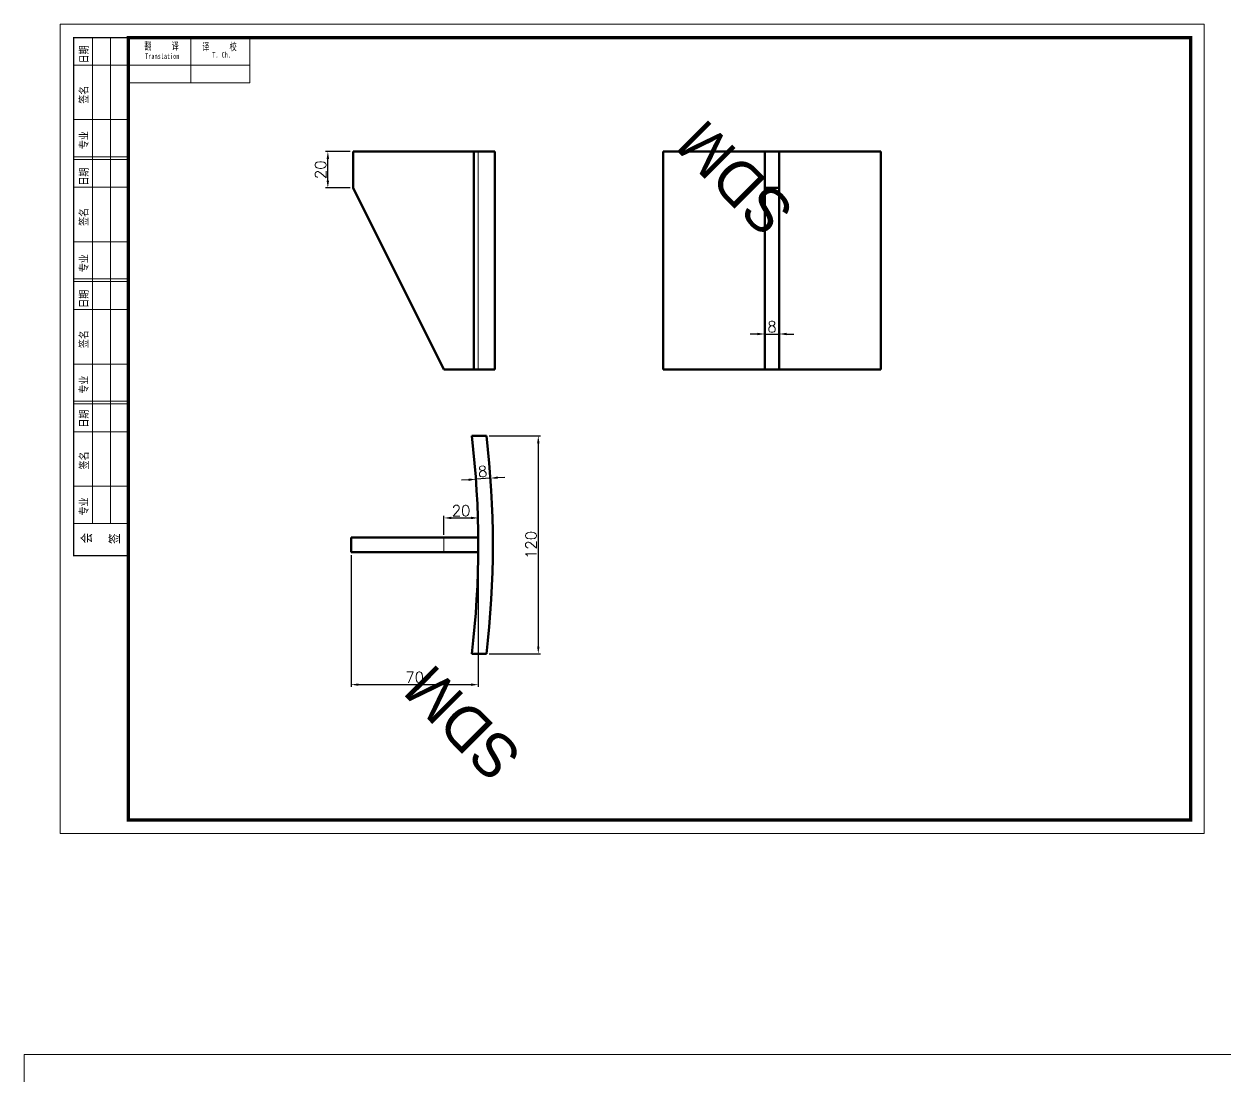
# Model space of a CAD drawing. Header units: millimetres. Extents: x -111403 to -40877, y -22 to 26358.
# Drawn here: x -55051 to -54390, y 1476 to 2056 of the extents above; entities that cross this region are included whole.
import ezdxf

# ---------------------------------------------------------------- set-up
doc = ezdxf.new("R2010")
doc.units = ezdxf.units.MM
doc.header["$PDMODE"] = 34
doc.header["$PDSIZE"] = -6
doc.linetypes.add('ACAD_ISO02W100', pattern=[11, 8, -3])
doc.layers.add('SDMDI', color=253, linetype='Continuous')
for name, color, linetype, lineweight in [('TK', 7, 'Continuous', 20), ('标注', 7, 'Continuous', 18), ('粗实线', 2, 'Continuous', 70), ('虚线', 6, 'ACAD_ISO02W100', 18)]:
    doc.layers.add(name, color=color, linetype=linetype, lineweight=lineweight)
doc.styles.add('sdmdi', font='STCAIYUN.TTF', dxfattribs={"height": 16})
doc.styles.get("Standard").update_dxf_attribs({"font": 'txt.shx', "bigfont": 'hzfs.shx'})
doc.styles.add('宋体', font='SimSun.ttf', dxfattribs={"width": 0.7})
doc.dimstyles.new('ISO-25', dxfattribs={"dimtxt": 6, "dimasz": 4, "dimexe": 1.25, "dimexo": 1.625, "dimgap": 1, "dimtad": 1, "dimtoh": 1, "dimdec": 0, "dimdsep": 46, "dimtxsty": 'Standard', "dimcen": 2.5, "dimadec": 0, "dimazin": 0, "dimtfac": 1, "dimtdec": 0, "dimtmove": 0, "dimatfit": 3, "dimfxl": 0, "dimarcsym": 0})

# ---------------------------------------------------------------- blocks, each defined once
blk = doc.blocks.new('*D15')
at = {"layer": 'Defpoints', "color": 0, "ltscale": 50}
for p in [(-54801.34, 1768.87), (-54871.34, 1764.87), (-54801.34, 1691.97)]:
    blk.add_point(p, dxfattribs=at)
at = {"layer": '标注', "color": 0, "lineweight": -2, "ltscale": 50}
for p, q in [((-54801.34, 1767.25), (-54801.34, 1690.72)), ((-54871.34, 1763.25), (-54871.34, 1690.72)), ((-54867.34, 1691.97), (-54805.34, 1691.97))]:
    blk.add_line(p, q, dxfattribs=at)
at = {"layer": '标注', "color": 0, "ltscale": 50}
for points in [[(-54867.34, 1692.64), (-54867.34, 1691.31), (-54871.34, 1691.97)], [(-54805.34, 1692.64), (-54805.34, 1691.31), (-54801.34, 1691.97)]]:
    blk.add_solid(points, dxfattribs=at)
at = {"layer": '标注', "color": 0, "ltscale": 50, "insert": (-54836.34, 1695.97), "char_height": 6, "attachment_point": 5}
blk.add_mtext('70', dxfattribs=at)
blk = doc.blocks.new('*D16')
at = {"layer": 'Defpoints', "color": 0, "ltscale": 50}
for p in [(-54796.9, 1828.87), (-54796.9, 1708.87), (-54768.29, 1708.87)]:
    blk.add_point(p, dxfattribs=at)
at = {"layer": '标注', "color": 0, "lineweight": -2, "ltscale": 50}
for p, q in [((-54795.27, 1828.87), (-54767.04, 1828.87)), ((-54768.29, 1824.87), (-54768.29, 1712.87)), ((-54795.27, 1708.87), (-54767.04, 1708.87))]:
    blk.add_line(p, q, dxfattribs=at)
at = {"layer": '标注', "color": 0, "ltscale": 50}
for points in [[(-54768.95, 1824.87), (-54767.62, 1824.87), (-54768.29, 1828.87)], [(-54768.95, 1712.87), (-54767.62, 1712.87), (-54768.29, 1708.87)]]:
    blk.add_solid(points, dxfattribs=at)
at = {"layer": '标注', "color": 0, "ltscale": 50, "insert": (-54772.29, 1768.87), "char_height": 6, "attachment_point": 5, "rotation": 90}
blk.add_mtext('120', dxfattribs=at)
blk = doc.blocks.new('*D17')
at = {"layer": 'Defpoints', "color": 0, "ltscale": 50}
for p in [(-54884.17, 1985.34), (-54870.24, 1985.34), (-54870.24, 1965.34)]:
    blk.add_point(p, dxfattribs=at)
at = {"layer": '标注', "color": 0, "lineweight": -2, "ltscale": 50}
for p, q in [((-54871.87, 1985.34), (-54885.42, 1985.34)), ((-54884.17, 1969.34), (-54884.17, 1981.34)), ((-54871.87, 1965.34), (-54885.42, 1965.34))]:
    blk.add_line(p, q, dxfattribs=at)
at = {"layer": '标注', "color": 0, "ltscale": 50}
for points in [[(-54884.84, 1981.34), (-54883.5, 1981.34), (-54884.17, 1985.34)], [(-54884.84, 1969.34), (-54883.5, 1969.34), (-54884.17, 1965.34)]]:
    blk.add_solid(points, dxfattribs=at)
at = {"layer": '标注', "color": 0, "ltscale": 50, "insert": (-54888.17, 1975.34), "char_height": 6, "attachment_point": 5, "rotation": 90}
blk.add_mtext('20', dxfattribs=at)
blk = doc.blocks.new('*D18')
at = {"layer": 'Defpoints', "color": 0, "ltscale": 50}
for p in [(-54802.65, 1805.02), (-54802.65, 1805.02), (-54794.67, 1805.6)]:
    blk.add_point(p, dxfattribs=at)
at = {"layer": '标注', "color": 0, "lineweight": -2, "ltscale": 50}
for p, q in [((-54794.79, 1807.22), (-54794.76, 1806.85)), ((-54806.64, 1804.73), (-54810.63, 1804.44)), ((-54802.77, 1806.64), (-54802.74, 1806.27)), ((-54794.67, 1805.6), (-54802.65, 1805.02)), ((-54790.68, 1805.89), (-54786.69, 1806.18))]:
    blk.add_line(p, q, dxfattribs=at)
at = {"layer": '标注', "color": 0, "ltscale": 50}
for points in [[(-54806.69, 1805.4), (-54806.59, 1804.07), (-54802.65, 1805.02)], [(-54790.73, 1806.56), (-54790.64, 1805.23), (-54794.67, 1805.6)]]:
    blk.add_solid(points, dxfattribs=at)
at = {"layer": '标注', "color": 0, "ltscale": 50, "insert": (-54798.95, 1809.3), "char_height": 6, "attachment_point": 5, "rotation": 4.14593}
blk.add_mtext('8', dxfattribs=at)
blk = doc.blocks.new('*D19')
at = {"layer": 'Defpoints', "color": 0, "ltscale": 50}
for p in [(-54635.62, 1884.95), (-54643.62, 1874.4), (-54635.62, 1874.4)]:
    blk.add_point(p, dxfattribs=at)
at = {"layer": '标注', "color": 0, "lineweight": -2, "ltscale": 50}
for p, q in [((-54643.62, 1876.03), (-54643.62, 1886.2)), ((-54635.62, 1876.03), (-54635.62, 1886.2)), ((-54647.62, 1884.95), (-54651.62, 1884.95)), ((-54643.62, 1884.95), (-54635.62, 1884.95)), ((-54631.62, 1884.95), (-54627.62, 1884.95))]:
    blk.add_line(p, q, dxfattribs=at)
at = {"layer": '标注', "color": 0, "ltscale": 50}
for points in [[(-54647.62, 1885.62), (-54647.62, 1884.28), (-54643.62, 1884.95)], [(-54631.62, 1885.62), (-54631.62, 1884.28), (-54635.62, 1884.95)]]:
    blk.add_solid(points, dxfattribs=at)
at = {"layer": '标注', "color": 0, "ltscale": 50, "insert": (-54639.62, 1888.95), "char_height": 6, "attachment_point": 5}
blk.add_mtext('8', dxfattribs=at)
blk = doc.blocks.new('*D87')
at = {"layer": 'Defpoints', "color": 0, "ltscale": 50}
for p in [(-54801.34, 1783.72), (-54820.24, 1772.87), (-54801.34, 1768.87)]:
    blk.add_point(p, dxfattribs=at)
at = {"layer": '标注', "color": 0, "lineweight": -2, "ltscale": 50}
for p, q in [((-54820.24, 1774.5), (-54820.24, 1784.97)), ((-54816.24, 1783.72), (-54805.34, 1783.72)), ((-54801.34, 1770.5), (-54801.34, 1784.97))]:
    blk.add_line(p, q, dxfattribs=at)
at = {"layer": '标注', "color": 0, "ltscale": 50}
for points in [[(-54816.24, 1784.38), (-54816.24, 1783.05), (-54820.24, 1783.72)], [(-54805.34, 1784.38), (-54805.34, 1783.05), (-54801.34, 1783.72)]]:
    blk.add_solid(points, dxfattribs=at)
at = {"layer": '标注', "color": 0, "ltscale": 50, "insert": (-54810.79, 1787.72), "char_height": 6, "attachment_point": 5}
blk.add_mtext('20', dxfattribs=at)

msp = doc.modelspace()

# ---------------------------------------------------------------- linework, layer by layer
at = {"layer": 'TK', "color": 1}
for p, q in [((-54927.0876, 2023.0988), (-54927.0876, 2048.7797)), ((-54994.0282, 2023.0988), (-54927.0512, 2023.0988))]:
    msp.add_line(p, q, dxfattribs=at)
at = {"layer": 'TK'}
for points in [[(-55031.5645, 1610.0282), (-54401.5645, 1610.0282), (-54401.5645, 2055.5282), (-55031.5645, 2055.5282)], [(-55051.4562, 3.5048), (-52951.4562, 3.5048), (-52951.4562, 1488.5048), (-55051.4562, 1488.5048)]]:
    msp.add_lwpolyline(points, close=True, dxfattribs=at)
at = {"layer": 'TK', "color": 1, "const_width": 0.75}
msp.add_lwpolyline([(-55024.0645, 2048.0282), (-55024.0645, 1763.0282), (-54994.0645, 1763.0282), (-54994.0645, 2048.0282)], close=True, dxfattribs=at)
at = {"layer": 'TK', "color": 4, "linetype": 'Continuous'}
for points in [[(-55013.7928, 1780.726), (-55013.7928, 2048.0282)], [(-55003.9196, 1780.726), (-55003.9196, 2048.0282)], [(-54959.6662, 2048.363), (-54959.6662, 2023.0988)], [(-55023.6478, 2032.9538), (-54994.0282, 2032.9538)], [(-54994.0282, 2032.9538), (-54927.0512, 2032.9538)], [(-55023.6478, 2002.9253), (-54994.0282, 2002.9253)], [(-55023.666, 1981.0513), (-54994.0464, 1981.0513)], [(-55023.6478, 1982.4773), (-54994.0282, 1982.4773)], [(-55023.666, 1965.7034), (-54994.0464, 1965.7034)], [(-55023.666, 1935.6748), (-54994.0464, 1935.6748)], [(-55023.666, 1915.2269), (-54994.0464, 1915.2269)], [(-55023.666, 1913.8008), (-54994.0464, 1913.8008)], [(-55023.666, 1898.4529), (-54994.0464, 1898.4529)], [(-55023.666, 1868.4244), (-54994.0464, 1868.4244)], [(-55023.666, 1847.9764), (-54994.0464, 1847.9764)], [(-55023.666, 1846.5504), (-54994.0464, 1846.5504)], [(-55023.666, 1831.2025), (-54994.0464, 1831.2025)], [(-55023.666, 1801.1739), (-54994.0464, 1801.1739)], [(-55023.666, 1780.726), (-54994.0464, 1780.726)]]:
    msp.add_lwpolyline(points, dxfattribs=at)
at = {"layer": 'TK'}
msp.add_lwpolyline([(-54994.0645, 1617.5282, 1.8, 1.8, 0), (-54409.0645, 1617.5282, 1.8, 1.8, 0), (-54409.0645, 2048.0282, 1.8, 1.8, 0), (-54994.0645, 2048.0282, 1.8, 1.8, 0)], format="xyseb", close=True, dxfattribs=at)
at = {"layer": '粗实线'}
for p, q in [((-54870.2413, 1965.3382), (-54870.2413, 1985.3382)), ((-54870.2413, 1985.3382), (-54792.2413, 1985.3382)), ((-54803.8543, 1865.3382), (-54803.8543, 1985.3382)), ((-54792.2413, 1865.3382), (-54792.2413, 1985.3382)), ((-54699.62, 1985.3382), (-54579.62, 1985.3382)), ((-54699.62, 1985.3382), (-54699.62, 1865.3382)), ((-54643.62, 1985.3382), (-54643.62, 1865.3382)), ((-54635.62, 1985.3382), (-54635.62, 1865.3382)), ((-54579.62, 1985.3382), (-54579.62, 1865.3382)), ((-54870.2413, 1965.3382), (-54820.2413, 1865.3382)), ((-54643.62, 1965.3382), (-54635.62, 1965.3382)), ((-54820.2413, 1865.3382), (-54792.2413, 1865.3382)), ((-54699.62, 1865.3382), (-54579.62, 1865.3382)), ((-54804.9564, 1828.8748), (-54796.8991, 1828.8748)), ((-54871.3434, 1772.8748), (-54871.3434, 1764.8748)), ((-54871.3434, 1772.8748), (-54801.3594, 1772.8748)), ((-54871.3434, 1764.8748), (-54801.3594, 1764.8748)), ((-54804.9564, 1708.8748), (-54796.8991, 1708.8748))]:
    msp.add_line(p, q, dxfattribs=at)
for radius, start, end in [(500, 353.1078974, 6.8921026), (508, 353.2169485, 6.7830515)]:
    msp.add_arc((-55301.3434, 1768.8748), radius, start, end, dxfattribs=at)
at = {"layer": '虚线', "ltscale": 50}
for p, q in [((-54801.3434, 1865.3382), (-54801.3434, 1985.3382)), ((-54820.2413, 1772.8748), (-54820.2413, 1764.8748))]:
    msp.add_line(p, q, dxfattribs=at)

# ---------------------------------------------------------------- texts
at = {"layer": 'SDMDI', "style": 'sdmdi'}
for p in [(-54626.3066, 1953.9323), (-54776.3066, 1653.9323)]:
    msp.add_text('SDM', height=24, rotation=135, dxfattribs=at).set_placement(p)
at = {"layer": 'TK', "style": '宋体', "width": 0.7}
for s, height, p in [('翻     译', 4.05, (-54985.2486, 2041.3994)), ('译     校', 4.05, (-54953.3757, 2041.0107)), ('Translation', 3, (-54984.7862, 2036.3659)), ('T. Ch.', 3, (-54947.827, 2037.1152))]:
    msp.add_text(s, height=height, dxfattribs=at).set_placement(p)
at = {"layer": 'TK', "color": 4, "style": '宋体', "width": 0.8}
for s, height, p in [('日期', 4.40538, (-55016.3222, 2033.8873)), ('签名', 4.40538, (-55016.3222, 2011.6928)), ('专业', 4.40538, (-55016.3222, 1986.7408)), ('日期', 4.40538, (-55016.3404, 1966.6368)), ('签名', 4.40538, (-55016.3404, 1944.4423)), ('专业', 4.40538, (-55016.3404, 1918.9957)), ('日期', 4.40538, (-55016.3404, 1899.3864)), ('签名', 4.40538, (-55016.3404, 1877.1919)), ('专业', 4.40538, (-55016.3404, 1852.1291)), ('日期', 4.40538, (-55016.3404, 1833.4483)), ('签名', 4.40538, (-55016.2446, 1810.4371)), ('专业', 4.40538, (-55016.3404, 1785.145)), ('会', 5.2865, (-55014.4139, 1769.7058)), ('签', 5.2865, (-54999.0379, 1769.4358))]:
    msp.add_text(s, height=height, rotation=90, dxfattribs=at).set_placement(p)

# ---------------------------------------------------------------- dimensions: what is measured, and where the dimension line sits
at = {"layer": '标注', "ltscale": 50}
dim = msp.add_linear_dim(base=(-54884.1714, 1985.3382), p1=(-54870.2413, 1965.3382), p2=(-54870.2413, 1985.3382), angle=90, dimstyle='ISO-25', dxfattribs=at)
dim.commit()
dim.dimension.update_dxf_attribs({"geometry": '*D17', "text_midpoint": (-54884.1714, 1975.3382), "dimtype": 160})
dim = msp.add_linear_dim(base=(-54635.62, 1884.9488), p1=(-54643.62, 1874.4034), p2=(-54635.62, 1874.4034), dimstyle='ISO-25', dxfattribs=at)
dim.commit()
dim.dimension.update_dxf_attribs({"geometry": '*D19', "text_midpoint": (-54639.62, 1884.9488), "dimtype": 160})
dim = msp.add_linear_dim(base=(-54768.2859, 1708.8748), p1=(-54796.8991, 1828.8748), p2=(-54796.8991, 1708.8748), angle=90, dimstyle='ISO-25', dxfattribs=at)
dim.commit()
dim.dimension.update_dxf_attribs({"geometry": '*D16', "text_midpoint": (-54772.2859, 1768.8748)})
dim = msp.add_aligned_dim(p1=(-54794.6727, 1805.6017), p2=(-54802.6518, 1805.0233), distance=0, dimstyle='ISO-25', dxfattribs=at)
dim.commit()
dim.dimension.update_dxf_attribs({"geometry": '*D18', "text_midpoint": (-54798.9515, 1809.302)})
dim = msp.add_linear_dim(base=(-54801.3434, 1783.7163), p1=(-54820.2413, 1772.8748), p2=(-54801.3434, 1768.8748), text='20', dimstyle='ISO-25', dxfattribs=at)
dim.commit()
dim.dimension.update_dxf_attribs({"geometry": '*D87', "text_midpoint": (-54810.7923, 1787.7163)})
dim = msp.add_linear_dim(base=(-54801.3434, 1691.975), p1=(-54871.3434, 1764.8748), p2=(-54801.3434, 1768.8748), dimstyle='ISO-25', dxfattribs=at)
dim.commit()
dim.dimension.update_dxf_attribs({"geometry": '*D15', "text_midpoint": (-54836.3434, 1695.975)})

doc.saveas('drawing.dxf')
